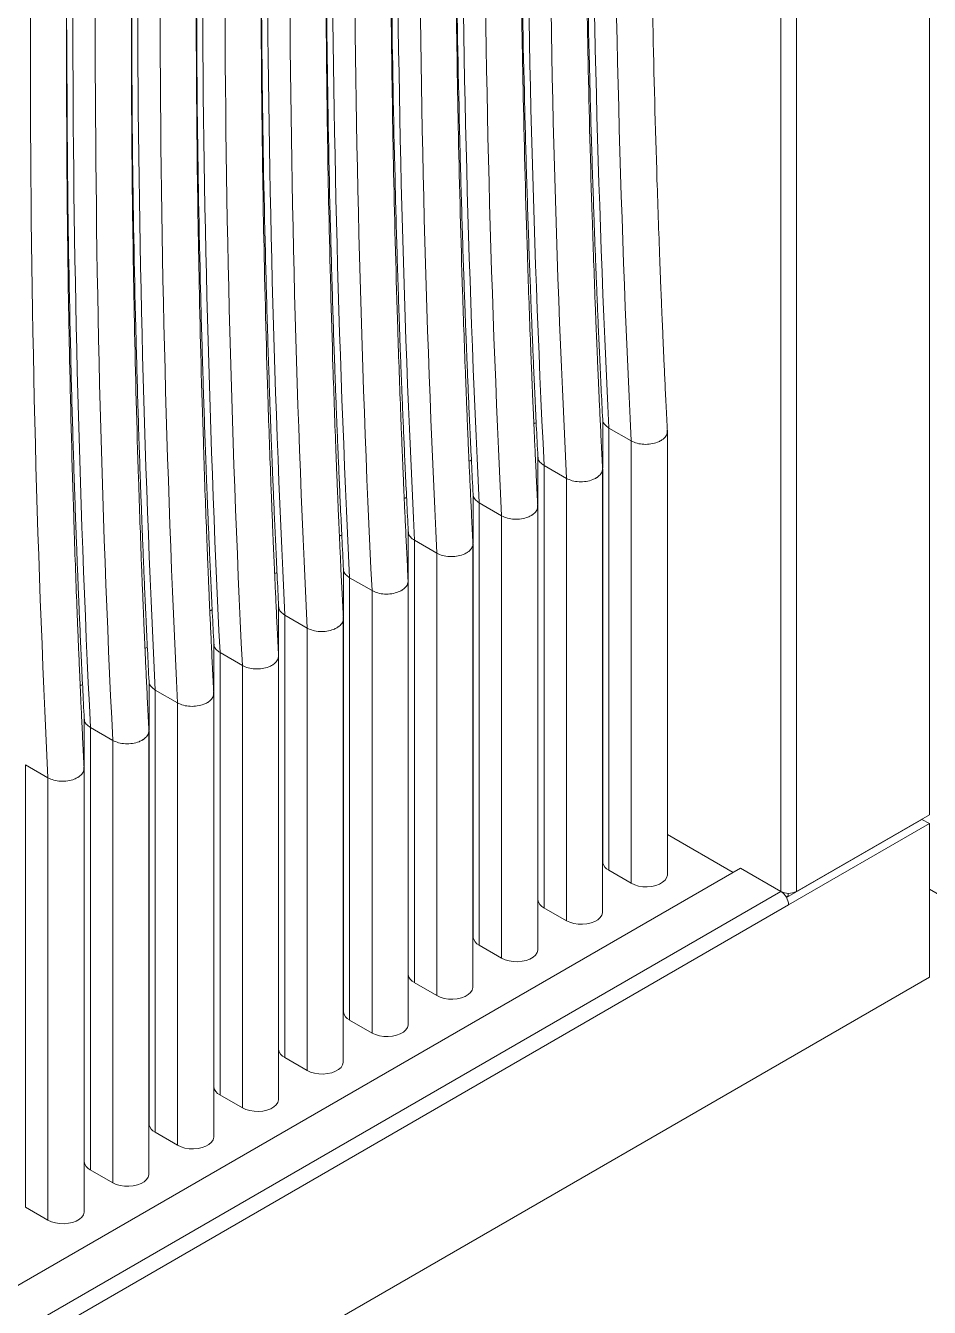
# Model space of a CAD drawing. Header units: millimetres. Extents: x 1601 to 1945, y 1403 to 1645.
# Drawn here: x 1865.64 to 1894.4, y 1533.02 to 1573.79 of the extents above; entities that cross this region are included whole.
import ezdxf

# ---------------------------------------------------------------- set-up
doc = ezdxf.new("R2010")
doc.units = ezdxf.units.MM

msp = doc.modelspace()

# ---------------------------------------------------------------- linework, layer by layer
at = {"lineweight": 20}
for p, q in [((1894.396, 1621.095), (1894.396, 1548.695)), ((1889.67, 1546.253), (1889.67, 1618.534)), ((1890.165, 1618.653), (1890.165, 1546.253)), ((1884, 1561.273), (1884, 1559.722)), ((1884.909, 1560.583), (1884.197, 1560.994)), ((1884.197, 1560.994), (1884.197, 1546.923)), ((1886.058, 1546.787), (1886.058, 1560.884)), ((1884.909, 1560.583), (1884.909, 1546.513)), ((1881.937, 1560.083), (1881.937, 1558.531)), ((1882.846, 1559.392), (1882.135, 1559.803)), ((1882.135, 1559.803), (1882.135, 1545.733)), ((1883.996, 1545.597), (1883.996, 1559.694)), ((1884, 1559.7), (1884, 1547.155)), ((1882.846, 1559.392), (1882.846, 1545.322)), ((1879.875, 1558.892), (1879.875, 1557.341)), ((1880.784, 1558.202), (1880.072, 1558.613)), ((1880.072, 1558.613), (1880.072, 1544.542)), ((1880.784, 1558.202), (1880.784, 1544.131)), ((1881.933, 1544.406), (1881.933, 1558.503)), ((1881.937, 1558.509), (1881.937, 1545.965)), ((1877.813, 1557.702), (1877.813, 1556.15)), ((1878.722, 1557.011), (1878.01, 1557.422)), ((1878.01, 1557.422), (1878.01, 1543.352)), ((1878.722, 1557.011), (1878.722, 1542.941)), ((1879.871, 1543.216), (1879.871, 1557.313)), ((1879.875, 1557.319), (1879.875, 1544.774)), ((1875.75, 1556.511), (1875.75, 1554.96)), ((1876.659, 1555.821), (1875.947, 1556.232)), ((1875.947, 1556.232), (1875.947, 1542.161)), ((1876.659, 1555.821), (1876.659, 1541.75)), ((1877.809, 1542.025), (1877.809, 1556.122)), ((1877.813, 1556.128), (1877.813, 1543.583)), ((1873.688, 1555.32), (1873.688, 1553.769)), ((1874.597, 1554.63), (1873.885, 1555.041)), ((1873.885, 1555.041), (1873.885, 1540.97)), ((1875.746, 1540.834), (1875.746, 1554.931)), ((1875.75, 1554.937), (1875.75, 1542.393)), ((1874.597, 1554.63), (1874.597, 1540.56)), ((1871.625, 1554.13), (1871.625, 1552.578)), ((1872.534, 1553.439), (1871.823, 1553.85)), ((1871.823, 1553.85), (1871.823, 1539.78)), ((1873.684, 1539.644), (1873.684, 1553.741)), ((1873.688, 1553.747), (1873.688, 1541.202)), ((1872.534, 1553.439), (1872.534, 1539.369)), ((1869.563, 1552.939), (1869.563, 1551.388)), ((1870.472, 1552.249), (1869.76, 1552.66)), ((1869.76, 1552.66), (1869.76, 1538.589)), ((1871.621, 1538.453), (1871.621, 1552.55)), ((1871.625, 1552.556), (1871.625, 1540.012)), ((1870.472, 1552.249), (1870.472, 1538.178)), ((1867.501, 1551.749), (1867.501, 1550.197)), ((1868.41, 1551.058), (1867.698, 1551.469)), ((1867.698, 1551.469), (1867.698, 1537.399)), ((1869.559, 1537.263), (1869.559, 1551.36)), ((1869.563, 1551.366), (1869.563, 1538.821)), ((1868.41, 1551.058), (1868.41, 1536.988)), ((1866.347, 1549.868), (1865.635, 1550.279)), ((1865.635, 1550.279), (1865.635, 1536.208)), ((1867.497, 1536.072), (1867.497, 1550.169)), ((1867.501, 1550.175), (1867.501, 1537.63)), ((1866.347, 1549.868), (1866.347, 1535.797)), ((1884, 1549.254), (1883.996, 1549.256)), ((1894.16, 1548.545), (1889.851, 1546.058)), ((1894.396, 1548.409), (1889.917, 1545.824)), ((1894.396, 1548.695), (1890.165, 1546.253)), ((1894.042, 1548.477), (1894.042, 1548.491)), ((1894.16, 1548.545), (1894.396, 1548.409)), ((1894.396, 1548.409), (1894.396, 1543.524)), ((1888.15, 1546.858), (1886.058, 1548.066)), ((1888.385, 1546.994), (1827.076, 1511.601)), ((1884.909, 1546.513), (1884.192, 1546.926)), ((1888.385, 1546.994), (1889.67, 1546.253)), ((1889.67, 1546.253), (1827.076, 1510.118)), ((1889.906, 1546.117), (1889.839, 1546.078)), ((1889.906, 1546.117), (1889.906, 1546.194)), ((1894.396, 1546.329), (1896.458, 1545.139)), ((1889.917, 1545.824), (1827.221, 1509.63)), ((1882.846, 1545.322), (1882.13, 1545.736)), ((1880.784, 1544.131), (1880.067, 1544.545)), ((1894.396, 1543.524), (1822.742, 1502.159)), ((1878.722, 1542.941), (1878.005, 1543.354)), ((1876.659, 1541.75), (1875.943, 1542.164)), ((1874.597, 1540.56), (1873.88, 1540.973)), ((1872.534, 1539.369), (1871.818, 1539.783)), ((1870.472, 1538.178), (1869.756, 1538.592)), ((1868.41, 1536.988), (1867.693, 1537.401)), ((1866.347, 1535.797), (1865.631, 1536.211))]:
    msp.add_line(p, q, dxfattribs=at)
at = {"lineweight": 20, "flags": 128}
for points in [[(1883.996, 1547.22), (1883.996, 1547.221), (1884, 1547.247)], [(1886.058, 1546.787), (1886.057, 1546.767), (1886.035, 1546.687), (1885.985, 1546.611), (1885.908, 1546.543), (1885.809, 1546.485), (1885.691, 1546.441), (1885.559, 1546.412), (1885.42, 1546.399), (1885.28, 1546.403), (1885.144, 1546.424), (1885.018, 1546.461), (1884.909, 1546.513)], [(1881.933, 1546.029), (1881.934, 1546.031), (1881.937, 1546.056)], [(1883.996, 1545.597), (1883.995, 1545.576), (1883.973, 1545.496), (1883.922, 1545.42), (1883.846, 1545.352), (1883.746, 1545.295), (1883.628, 1545.25), (1883.497, 1545.221), (1883.358, 1545.209), (1883.217, 1545.213), (1883.081, 1545.234), (1882.956, 1545.271), (1882.846, 1545.322)], [(1879.871, 1544.839), (1879.871, 1544.84), (1879.875, 1544.866)], [(1881.933, 1544.406), (1881.933, 1544.386), (1881.911, 1544.306), (1881.86, 1544.23), (1881.783, 1544.162), (1881.684, 1544.104), (1881.566, 1544.06), (1881.434, 1544.031), (1881.295, 1544.018), (1881.155, 1544.022), (1881.019, 1544.043), (1880.893, 1544.08), (1880.784, 1544.131)], [(1877.809, 1543.648), (1877.809, 1543.65), (1877.813, 1543.675)], [(1879.871, 1543.216), (1879.87, 1543.195), (1879.848, 1543.115), (1879.798, 1543.039), (1879.721, 1542.971), (1879.621, 1542.914), (1879.503, 1542.869), (1879.372, 1542.84), (1879.233, 1542.827), (1879.092, 1542.832), (1878.956, 1542.853), (1878.831, 1542.89), (1878.722, 1542.941)], [(1875.746, 1542.458), (1875.746, 1542.459), (1875.75, 1542.485)], [(1877.809, 1542.025), (1877.808, 1542.005), (1877.786, 1541.924), (1877.735, 1541.849), (1877.659, 1541.78), (1877.559, 1541.723), (1877.441, 1541.679), (1877.31, 1541.65), (1877.171, 1541.637), (1877.03, 1541.641), (1876.894, 1541.662), (1876.769, 1541.699), (1876.659, 1541.75)], [(1873.684, 1541.267), (1873.684, 1541.268), (1873.688, 1541.294)], [(1875.746, 1540.834), (1875.745, 1540.814), (1875.723, 1540.734), (1875.673, 1540.658), (1875.596, 1540.59), (1875.497, 1540.532), (1875.379, 1540.488), (1875.247, 1540.459), (1875.108, 1540.446), (1874.968, 1540.45), (1874.832, 1540.472), (1874.706, 1540.508), (1874.597, 1540.56)], [(1871.621, 1540.076), (1871.622, 1540.078), (1871.625, 1540.103)], [(1873.684, 1539.644), (1873.683, 1539.623), (1873.661, 1539.543), (1873.61, 1539.467), (1873.534, 1539.399), (1873.434, 1539.342), (1873.316, 1539.297), (1873.185, 1539.268), (1873.046, 1539.256), (1872.905, 1539.26), (1872.769, 1539.281), (1872.644, 1539.318), (1872.534, 1539.369)], [(1869.559, 1538.886), (1869.559, 1538.887), (1869.563, 1538.913)], [(1871.621, 1538.453), (1871.621, 1538.433), (1871.599, 1538.353), (1871.548, 1538.277), (1871.471, 1538.209), (1871.372, 1538.151), (1871.254, 1538.107), (1871.122, 1538.078), (1870.983, 1538.065), (1870.843, 1538.069), (1870.707, 1538.09), (1870.581, 1538.127), (1870.472, 1538.178)], [(1867.497, 1537.695), (1867.497, 1537.697), (1867.501, 1537.722)], [(1869.559, 1537.263), (1869.558, 1537.242), (1869.536, 1537.162), (1869.486, 1537.086), (1869.409, 1537.018), (1869.31, 1536.961), (1869.191, 1536.916), (1869.06, 1536.887), (1868.921, 1536.874), (1868.78, 1536.879), (1868.644, 1536.9), (1868.519, 1536.937), (1868.41, 1536.988)], [(1867.497, 1536.072), (1867.496, 1536.052), (1867.474, 1535.971), (1867.423, 1535.896), (1867.347, 1535.827), (1867.247, 1535.77), (1867.129, 1535.726), (1866.998, 1535.697), (1866.859, 1535.684), (1866.718, 1535.688), (1866.582, 1535.709), (1866.457, 1535.746), (1866.347, 1535.797)]]:
    msp.add_lwpolyline(points, dxfattribs=at)
at = {"lineweight": 20}
for centre, radius, start, end in [((2344.651, 1583.668), 461.011, 177.18089, 182.81911), ((2345.362, 1583.257), 461.011, 177.18089, 182.81911), ((2342.587, 1582.477), 461.01, 177.18088, 182.81912), ((2343.299, 1582.066), 461.01, 177.18088, 182.81912), ((2340.526, 1581.287), 461.012, 177.18089, 182.81911), ((2341.238, 1580.876), 461.012, 177.18089, 182.81911), ((2338.464, 1580.096), 461.012, 177.18089, 182.81911), ((2339.176, 1579.685), 461.012, 177.18089, 182.81911), ((2336.401, 1578.905), 461.012, 177.18089, 182.81911), ((2337.113, 1578.494), 461.012, 177.18089, 182.81911), ((2334.339, 1577.715), 461.012, 177.18089, 182.81911), ((2335.051, 1577.304), 461.012, 177.18089, 182.81911), ((2332.276, 1576.524), 461.012, 177.18089, 182.81911), ((2332.988, 1576.113), 461.012, 177.18089, 182.81911), ((2330.213, 1575.334), 461.011, 177.18089, 182.81911), ((2330.925, 1574.923), 461.011, 177.18089, 182.81911), ((2328.152, 1574.143), 461.012, 177.18089, 182.81911), ((2328.863, 1573.732), 461.012, 177.18089, 182.81911), ((2326.801, 1572.542), 461.012, 177.18089, 182.81911), ((1884.334, 1547.238), 0.342, 189.4177, 245.6105), ((1882.271, 1546.047), 0.342, 189.4177, 245.6105), ((1889.917, 1546.73), 0.538, 242.61, 297.3902), ((1889.38, 1545.8), 0.538, 2.6055, 57.3944), ((1880.209, 1544.857), 0.342, 189.4195, 245.6086), ((1878.147, 1543.666), 0.342, 189.4195, 245.6086), ((1876.084, 1542.476), 0.342, 189.4187, 245.6094), ((1874.022, 1541.285), 0.342, 189.4187, 245.6094), ((1871.959, 1540.094), 0.342, 189.4182, 245.6099), ((1869.897, 1538.904), 0.342, 189.4182, 245.6099), ((1867.835, 1537.713), 0.342, 189.4191, 245.609)]:
    msp.add_arc(centre, radius, start, end, dxfattribs=at)
for points, knots in [([(1886.059, 1560.885), (1886.044, 1561.165), (1886.017, 1561.703), (1885.98, 1562.48), (1885.947, 1563.194), (1885.919, 1563.844), (1885.893, 1564.428), (1885.872, 1564.947), (1885.853, 1565.4), (1885.837, 1565.804), (1885.81, 1566.502), (1885.773, 1567.529), (1885.687, 1570.088), (1885.592, 1573.694), (1885.519, 1578.35), (1885.491, 1583.262), (1885.52, 1588.619), (1885.597, 1592.918), (1885.667, 1595.717), (1885.703, 1596.982), (1885.74, 1598.197), (1885.769, 1599.097), (1885.791, 1599.722), (1885.805, 1600.12), (1885.822, 1600.579), (1885.841, 1601.1), (1885.863, 1601.682), (1885.89, 1602.371), (1885.923, 1603.174), (1885.963, 1604.1), (1886.008, 1605.113), (1886.041, 1605.817), (1886.059, 1606.184)], [0, 0, 0, 0, 0.019089, 0.036725, 0.052912, 0.067651, 0.080942, 0.092587, 0.102836, 0.111693, 0.119971, 0.150126, 0.181161, 0.292809, 0.392496, 0.492182, 0.619056, 0.745931, 0.773844, 0.801727, 0.828311, 0.852927, 0.860232, 0.868831, 0.878757, 0.890012, 0.902595, 0.916506, 0.934607, 0.954555, 0.976351, 1, 1, 1, 1]), ([(1883.996, 1559.694), (1883.982, 1559.974), (1883.955, 1560.513), (1883.918, 1561.289), (1883.885, 1562.003), (1883.856, 1562.653), (1883.831, 1563.237), (1883.809, 1563.756), (1883.791, 1564.209), (1883.775, 1564.613), (1883.748, 1565.312), (1883.71, 1566.338), (1883.624, 1568.898), (1883.529, 1572.503), (1883.456, 1577.159), (1883.428, 1582.072), (1883.458, 1587.428), (1883.534, 1591.727), (1883.605, 1594.527), (1883.64, 1595.791), (1883.677, 1597.006), (1883.707, 1597.907), (1883.729, 1598.531), (1883.743, 1598.929), (1883.759, 1599.388), (1883.778, 1599.909), (1883.801, 1600.492), (1883.828, 1601.18), (1883.861, 1601.983), (1883.9, 1602.909), (1883.946, 1603.922), (1883.979, 1604.627), (1883.996, 1604.994)], [0, 0, 0, 0, 0.019089, 0.036725, 0.052912, 0.067651, 0.080942, 0.092587, 0.102836, 0.111693, 0.119971, 0.150126, 0.181161, 0.292809, 0.392496, 0.492182, 0.619056, 0.745931, 0.773844, 0.801727, 0.828311, 0.852927, 0.860232, 0.868831, 0.878757, 0.890012, 0.902595, 0.916506, 0.934607, 0.954555, 0.976351, 1, 1, 1, 1]), ([(1881.934, 1558.504), (1881.92, 1558.784), (1881.893, 1559.322), (1881.856, 1560.099), (1881.823, 1560.812), (1881.794, 1561.463), (1881.769, 1562.047), (1881.747, 1562.565), (1881.729, 1563.019), (1881.713, 1563.423), (1881.686, 1564.121), (1881.648, 1565.148), (1881.562, 1567.707), (1881.467, 1571.312), (1881.394, 1575.968), (1881.366, 1580.881), (1881.395, 1586.238), (1881.472, 1590.537), (1881.543, 1593.336), (1881.578, 1594.6), (1881.615, 1595.816), (1881.645, 1596.716), (1881.666, 1597.34), (1881.68, 1597.738), (1881.697, 1598.198), (1881.716, 1598.718), (1881.738, 1599.301), (1881.766, 1599.99), (1881.798, 1600.793), (1881.838, 1601.719), (1881.883, 1602.731), (1881.917, 1603.436), (1881.934, 1603.803)], [0, 0, 0, 0, 0.0190887, 0.0367255, 0.0529123, 0.0676507, 0.0809416, 0.0925866, 0.1028362, 0.1116929, 0.119971, 0.1501265, 0.1811614, 0.2928095, 0.3924956, 0.4921822, 0.6190563, 0.7459313, 0.7738443, 0.8017271, 0.8283114, 0.8529273, 0.8602324, 0.8688306, 0.8787574, 0.8900124, 0.9025953, 0.9165064, 0.9346073, 0.954555, 0.9763515, 1, 1, 1, 1]), ([(1879.871, 1557.313), (1879.857, 1557.593), (1879.83, 1558.131), (1879.793, 1558.908), (1879.76, 1559.622), (1879.731, 1560.272), (1879.706, 1560.856), (1879.685, 1561.375), (1879.666, 1561.828), (1879.65, 1562.232), (1879.623, 1562.93), (1879.585, 1563.957), (1879.499, 1566.517), (1879.404, 1570.122), (1879.332, 1574.778), (1879.304, 1579.69), (1879.333, 1585.047), (1879.409, 1589.346), (1879.48, 1592.145), (1879.515, 1593.41), (1879.553, 1594.625), (1879.582, 1595.526), (1879.604, 1596.15), (1879.618, 1596.548), (1879.634, 1597.007), (1879.654, 1597.528), (1879.676, 1598.11), (1879.703, 1598.799), (1879.736, 1599.602), (1879.776, 1600.528), (1879.821, 1601.541), (1879.854, 1602.246), (1879.872, 1602.612)], [0, 0, 0, 0, 0.019089, 0.036725, 0.052912, 0.067651, 0.080942, 0.092587, 0.102836, 0.111693, 0.119971, 0.150126, 0.181161, 0.292809, 0.392496, 0.492182, 0.619056, 0.745931, 0.773844, 0.801727, 0.828311, 0.852927, 0.860232, 0.868831, 0.878757, 0.890012, 0.902595, 0.916506, 0.934607, 0.954555, 0.976351, 1, 1, 1, 1]), ([(1877.809, 1556.123), (1877.795, 1556.402), (1877.768, 1556.941), (1877.731, 1557.718), (1877.698, 1558.431), (1877.669, 1559.082), (1877.644, 1559.666), (1877.622, 1560.184), (1877.604, 1560.638), (1877.588, 1561.042), (1877.561, 1561.74), (1877.523, 1562.766), (1877.437, 1565.326), (1877.342, 1568.931), (1877.269, 1573.587), (1877.241, 1578.5), (1877.271, 1583.856), (1877.347, 1588.155), (1877.418, 1590.955), (1877.453, 1592.219), (1877.49, 1593.435), (1877.52, 1594.335), (1877.541, 1594.959), (1877.555, 1595.357), (1877.572, 1595.816), (1877.591, 1596.337), (1877.614, 1596.92), (1877.641, 1597.609), (1877.674, 1598.412), (1877.713, 1599.338), (1877.758, 1600.35), (1877.792, 1601.055), (1877.809, 1601.422)], [0, 0, 0, 0, 0.019089, 0.036725, 0.052912, 0.067651, 0.080942, 0.092587, 0.102836, 0.111693, 0.119971, 0.150126, 0.181161, 0.292809, 0.392496, 0.492182, 0.619056, 0.745931, 0.773844, 0.801727, 0.828311, 0.852927, 0.860232, 0.868831, 0.878757, 0.890012, 0.902595, 0.916506, 0.934607, 0.954555, 0.976351, 1, 1, 1, 1]), ([(1875.747, 1554.932), (1875.733, 1555.212), (1875.705, 1555.75), (1875.668, 1556.527), (1875.635, 1557.241), (1875.607, 1557.891), (1875.581, 1558.475), (1875.56, 1558.994), (1875.541, 1559.447), (1875.525, 1559.851), (1875.498, 1560.549), (1875.461, 1561.576), (1875.375, 1564.135), (1875.28, 1567.741), (1875.207, 1572.397), (1875.179, 1577.309), (1875.208, 1582.666), (1875.285, 1586.965), (1875.355, 1589.764), (1875.391, 1591.029), (1875.428, 1592.244), (1875.457, 1593.145), (1875.479, 1593.769), (1875.493, 1594.167), (1875.51, 1594.626), (1875.529, 1595.147), (1875.551, 1595.729), (1875.578, 1596.418), (1875.611, 1597.221), (1875.651, 1598.147), (1875.696, 1599.16), (1875.729, 1599.865), (1875.747, 1600.231)], [0, 0, 0, 0, 0.019089, 0.036725, 0.052912, 0.067651, 0.080942, 0.092587, 0.102836, 0.111693, 0.119971, 0.150126, 0.181161, 0.292809, 0.392496, 0.492182, 0.619056, 0.745931, 0.773844, 0.801727, 0.828311, 0.852927, 0.860232, 0.868831, 0.878757, 0.890012, 0.902595, 0.916506, 0.934607, 0.954555, 0.976351, 1, 1, 1, 1]), ([(1873.684, 1553.741), (1873.67, 1554.021), (1873.643, 1554.56), (1873.606, 1555.336), (1873.573, 1556.05), (1873.544, 1556.7), (1873.519, 1557.285), (1873.497, 1557.803), (1873.479, 1558.256), (1873.463, 1558.66), (1873.436, 1559.359), (1873.398, 1560.385), (1873.312, 1562.945), (1873.217, 1566.55), (1873.144, 1571.206), (1873.116, 1576.119), (1873.146, 1581.475), (1873.222, 1585.774), (1873.293, 1588.574), (1873.328, 1589.838), (1873.365, 1591.053), (1873.395, 1591.954), (1873.417, 1592.578), (1873.431, 1592.976), (1873.447, 1593.435), (1873.466, 1593.956), (1873.489, 1594.539), (1873.516, 1595.227), (1873.549, 1596.03), (1873.588, 1596.956), (1873.634, 1597.969), (1873.667, 1598.674), (1873.684, 1599.041)], [0, 0, 0, 0, 0.019089, 0.036725, 0.052912, 0.067651, 0.080942, 0.092587, 0.102836, 0.111693, 0.119971, 0.150126, 0.181161, 0.292809, 0.392496, 0.492182, 0.619056, 0.745931, 0.773844, 0.801727, 0.828311, 0.852927, 0.860232, 0.868831, 0.878757, 0.890012, 0.902595, 0.916506, 0.934607, 0.954555, 0.976351, 1, 1, 1, 1]), ([(1871.622, 1552.551), (1871.608, 1552.831), (1871.581, 1553.369), (1871.544, 1554.146), (1871.511, 1554.859), (1871.482, 1555.51), (1871.457, 1556.094), (1871.435, 1556.612), (1871.417, 1557.066), (1871.401, 1557.47), (1871.374, 1558.168), (1871.336, 1559.195), (1871.25, 1561.754), (1871.155, 1565.359), (1871.082, 1570.015), (1871.054, 1574.928), (1871.083, 1580.285), (1871.16, 1584.584), (1871.231, 1587.383), (1871.266, 1588.647), (1871.303, 1589.863), (1871.333, 1590.763), (1871.354, 1591.387), (1871.368, 1591.785), (1871.385, 1592.245), (1871.404, 1592.765), (1871.426, 1593.348), (1871.454, 1594.037), (1871.486, 1594.84), (1871.526, 1595.766), (1871.571, 1596.779), (1871.605, 1597.483), (1871.622, 1597.85)], [0, 0, 0, 0, 0.019089, 0.036725, 0.052912, 0.067651, 0.080942, 0.092587, 0.102836, 0.111693, 0.119971, 0.150126, 0.181161, 0.292809, 0.392496, 0.492182, 0.619056, 0.745931, 0.773844, 0.801727, 0.828311, 0.852927, 0.860232, 0.868831, 0.878757, 0.890012, 0.902595, 0.916506, 0.934607, 0.954555, 0.976351, 1, 1, 1, 1]), ([(1869.559, 1551.36), (1869.545, 1551.64), (1869.518, 1552.178), (1869.481, 1552.955), (1869.448, 1553.669), (1869.419, 1554.319), (1869.394, 1554.903), (1869.373, 1555.422), (1869.354, 1555.875), (1869.338, 1556.279), (1869.311, 1556.977), (1869.273, 1558.004), (1869.187, 1560.564), (1869.093, 1564.169), (1869.02, 1568.825), (1868.992, 1573.737), (1869.021, 1579.094), (1869.098, 1583.393), (1869.168, 1586.192), (1869.204, 1587.457), (1869.241, 1588.672), (1869.27, 1589.573), (1869.292, 1590.197), (1869.306, 1590.595), (1869.322, 1591.054), (1869.342, 1591.575), (1869.364, 1592.157), (1869.391, 1592.846), (1869.424, 1593.649), (1869.464, 1594.575), (1869.509, 1595.588), (1869.542, 1596.293), (1869.56, 1596.659)], [0, 0, 0, 0, 0.019089, 0.036725, 0.052912, 0.067651, 0.080942, 0.092587, 0.102836, 0.111693, 0.119971, 0.150126, 0.181161, 0.292809, 0.392496, 0.492182, 0.619056, 0.745931, 0.773844, 0.801727, 0.828311, 0.852927, 0.860232, 0.868831, 0.878757, 0.890012, 0.902595, 0.916506, 0.934607, 0.954555, 0.976351, 1, 1, 1, 1]), ([(1867.497, 1550.17), (1867.483, 1550.45), (1867.456, 1550.988), (1867.419, 1551.765), (1867.386, 1552.478), (1867.357, 1553.129), (1867.332, 1553.713), (1867.31, 1554.231), (1867.292, 1554.685), (1867.276, 1555.089), (1867.249, 1555.787), (1867.211, 1556.813), (1867.125, 1559.373), (1867.03, 1562.978), (1866.957, 1567.634), (1866.929, 1572.547), (1866.959, 1577.903), (1867.035, 1582.202), (1867.106, 1585.002), (1867.141, 1586.266), (1867.178, 1587.482), (1867.208, 1588.382), (1867.229, 1589.006), (1867.243, 1589.404), (1867.26, 1589.863), (1867.279, 1590.384), (1867.302, 1590.967), (1867.329, 1591.656), (1867.362, 1592.459), (1867.401, 1593.385), (1867.446, 1594.397), (1867.48, 1595.102), (1867.497, 1595.469)], [0, 0, 0, 0, 0.019089, 0.036725, 0.052912, 0.067651, 0.080942, 0.092587, 0.102836, 0.111693, 0.119971, 0.150126, 0.181161, 0.292809, 0.392496, 0.492182, 0.619056, 0.745931, 0.773844, 0.801727, 0.828311, 0.852927, 0.860232, 0.868831, 0.878757, 0.890012, 0.902595, 0.916506, 0.934607, 0.954555, 0.976351, 1, 1, 1, 1]), ([(1883.446, 1583.181), (1883.451, 1581.527), (1883.462, 1577.954), (1883.539, 1573.996), (1883.609, 1571.27), (1883.645, 1570.043), (1883.682, 1568.867), (1883.712, 1567.998), (1883.733, 1567.397), (1883.747, 1567.015), (1883.764, 1566.573), (1883.783, 1566.073), (1883.806, 1565.515), (1883.833, 1564.855), (1883.866, 1564.088), (1883.906, 1563.205), (1883.95, 1562.253), (1883.983, 1561.597), (1884, 1561.26)], [0, 0, 0, 0, 0.223404, 0.482582, 0.539602, 0.596561, 0.650866, 0.701151, 0.716073, 0.733637, 0.753916, 0.77691, 0.802621, 0.831047, 0.868035, 0.908791, 0.95331, 1, 1, 1, 1]), ([(1881.384, 1581.99), (1881.389, 1580.336), (1881.4, 1576.763), (1881.476, 1572.806), (1881.547, 1570.08), (1881.582, 1568.853), (1881.62, 1567.677), (1881.649, 1566.808), (1881.671, 1566.207), (1881.685, 1565.824), (1881.702, 1565.383), (1881.721, 1564.883), (1881.743, 1564.324), (1881.771, 1563.665), (1881.804, 1562.897), (1881.843, 1562.014), (1881.888, 1561.063), (1881.921, 1560.406), (1881.938, 1560.07)], [0, 0, 0, 0, 0.223404, 0.482582, 0.539602, 0.596561, 0.650866, 0.701151, 0.716073, 0.733637, 0.753916, 0.77691, 0.802621, 0.831047, 0.868035, 0.908791, 0.95331, 1, 1, 1, 1]), ([(1879.322, 1580.8), (1879.327, 1579.146), (1879.337, 1575.573), (1879.414, 1571.615), (1879.485, 1568.889), (1879.52, 1567.662), (1879.557, 1566.486), (1879.587, 1565.617), (1879.608, 1565.016), (1879.623, 1564.633), (1879.639, 1564.192), (1879.659, 1563.692), (1879.681, 1563.133), (1879.708, 1562.474), (1879.741, 1561.706), (1879.781, 1560.824), (1879.826, 1559.872), (1879.859, 1559.215), (1879.875, 1558.879)], [0, 0, 0, 0, 0.223404, 0.482582, 0.539602, 0.596561, 0.650866, 0.701151, 0.716073, 0.733637, 0.753916, 0.77691, 0.802621, 0.831047, 0.868035, 0.908791, 0.95331, 1, 1, 1, 1]), ([(1877.259, 1579.609), (1877.264, 1577.955), (1877.275, 1574.382), (1877.352, 1570.424), (1877.422, 1567.699), (1877.458, 1566.471), (1877.495, 1565.295), (1877.525, 1564.427), (1877.546, 1563.826), (1877.56, 1563.443), (1877.577, 1563.001), (1877.596, 1562.501), (1877.618, 1561.943), (1877.646, 1561.283), (1877.679, 1560.516), (1877.719, 1559.633), (1877.763, 1558.681), (1877.796, 1558.025), (1877.813, 1557.689)], [0, 0, 0, 0, 0.223404, 0.482582, 0.539602, 0.596561, 0.650866, 0.701151, 0.716073, 0.733637, 0.753916, 0.77691, 0.802621, 0.831047, 0.868035, 0.908791, 0.95331, 1, 1, 1, 1]), ([(1875.197, 1578.419), (1875.202, 1576.765), (1875.213, 1573.191), (1875.289, 1569.234), (1875.36, 1566.508), (1875.395, 1565.281), (1875.432, 1564.105), (1875.462, 1563.236), (1875.484, 1562.635), (1875.498, 1562.252), (1875.514, 1561.811), (1875.534, 1561.311), (1875.556, 1560.752), (1875.583, 1560.093), (1875.616, 1559.325), (1875.656, 1558.442), (1875.701, 1557.491), (1875.734, 1556.834), (1875.751, 1556.498)], [0, 0, 0, 0, 0.223404, 0.482582, 0.539602, 0.596561, 0.650866, 0.701151, 0.716073, 0.733637, 0.753916, 0.77691, 0.802621, 0.831047, 0.868035, 0.908791, 0.95331, 1, 1, 1, 1]), ([(1873.134, 1577.228), (1873.139, 1575.574), (1873.15, 1572.001), (1873.227, 1568.043), (1873.297, 1565.317), (1873.333, 1564.09), (1873.37, 1562.914), (1873.4, 1562.046), (1873.421, 1561.445), (1873.435, 1561.062), (1873.452, 1560.62), (1873.471, 1560.12), (1873.494, 1559.562), (1873.521, 1558.902), (1873.554, 1558.135), (1873.594, 1557.252), (1873.638, 1556.3), (1873.671, 1555.644), (1873.688, 1555.308)], [0, 0, 0, 0, 0.2234035, 0.4825825, 0.5396024, 0.5965607, 0.6508662, 0.7011511, 0.7160734, 0.7336373, 0.7539158, 0.7769102, 0.8026207, 0.831047, 0.8680346, 0.9087906, 0.9533104, 1, 1, 1, 1]), ([(1871.072, 1576.037), (1871.077, 1574.383), (1871.088, 1570.81), (1871.164, 1566.853), (1871.235, 1564.127), (1871.27, 1562.9), (1871.308, 1561.724), (1871.337, 1560.855), (1871.359, 1560.254), (1871.373, 1559.871), (1871.39, 1559.43), (1871.409, 1558.93), (1871.431, 1558.371), (1871.459, 1557.712), (1871.492, 1556.944), (1871.531, 1556.061), (1871.576, 1555.11), (1871.609, 1554.453), (1871.626, 1554.117)], [0, 0, 0, 0, 0.223404, 0.482582, 0.539602, 0.596561, 0.650866, 0.701151, 0.716073, 0.733637, 0.753916, 0.77691, 0.802621, 0.831047, 0.868035, 0.908791, 0.95331, 1, 1, 1, 1]), ([(1869.01, 1574.847), (1869.015, 1573.193), (1869.025, 1569.62), (1869.102, 1565.662), (1869.173, 1562.936), (1869.208, 1561.709), (1869.245, 1560.533), (1869.275, 1559.664), (1869.297, 1559.063), (1869.311, 1558.68), (1869.327, 1558.239), (1869.347, 1557.739), (1869.369, 1557.18), (1869.396, 1556.521), (1869.429, 1555.753), (1869.469, 1554.871), (1869.514, 1553.919), (1869.547, 1553.262), (1869.563, 1552.926)], [0, 0, 0, 0, 0.223404, 0.482582, 0.539602, 0.596561, 0.650866, 0.701151, 0.716073, 0.733637, 0.753916, 0.77691, 0.802621, 0.831047, 0.868035, 0.908791, 0.95331, 1, 1, 1, 1]), ([(1866.947, 1573.656), (1866.952, 1572.002), (1866.963, 1568.429), (1867.04, 1564.471), (1867.11, 1561.746), (1867.146, 1560.518), (1867.183, 1559.342), (1867.213, 1558.474), (1867.234, 1557.873), (1867.248, 1557.49), (1867.265, 1557.049), (1867.284, 1556.549), (1867.307, 1555.99), (1867.334, 1555.33), (1867.367, 1554.563), (1867.407, 1553.68), (1867.451, 1552.728), (1867.484, 1552.072), (1867.501, 1551.736)], [0, 0, 0, 0, 0.223404, 0.482582, 0.539602, 0.596561, 0.650866, 0.701151, 0.716073, 0.733637, 0.753916, 0.77691, 0.802621, 0.831047, 0.868035, 0.908791, 0.95331, 1, 1, 1, 1]), ([(1881.879, 1561.163), (1881.877, 1561.162), (1881.856, 1561.149), (1881.832, 1561.138), (1881.809, 1561.128)], [0, 0, 0, 0, 0.069857, 1, 1, 1, 1]), ([(1884.197, 1560.994), (1884.15, 1561.028), (1884.056, 1561.096), (1883.998, 1561.195), (1884.005, 1561.25), (1884.007, 1561.26)], [0, 0, 0, 0, 0.447741, 0.895472, 1, 1, 1, 1]), ([(1885.861, 1560.599), (1885.863, 1560.6), (1885.871, 1560.605), (1885.931, 1560.644), (1885.998, 1560.708), (1886.057, 1560.815), (1886.055, 1560.882), (1886.054, 1560.926)], [0, 0, 0, 0, 0.010518, 0.062515, 0.440914, 0.628077, 1, 1, 1, 1]), ([(1885.861, 1560.599), (1885.86, 1560.598), (1885.824, 1560.576), (1885.726, 1560.528), (1885.539, 1560.479), (1885.31, 1560.468), (1885.085, 1560.5), (1884.968, 1560.555), (1884.909, 1560.583)], [0, 0, 0, 0, 0.005965, 0.141451, 0.356227, 0.570844, 0.78542, 1, 1, 1, 1]), ([(1879.816, 1559.972), (1879.815, 1559.971), (1879.794, 1559.958), (1879.769, 1559.947), (1879.746, 1559.937)], [0, 0, 0, 0, 0.069857, 1, 1, 1, 1]), ([(1882.135, 1559.803), (1882.088, 1559.837), (1881.993, 1559.906), (1881.935, 1560.004), (1881.943, 1560.059), (1881.945, 1560.07)], [0, 0, 0, 0, 0.447739, 0.895472, 1, 1, 1, 1]), ([(1883.799, 1559.408), (1883.797, 1559.407), (1883.762, 1559.386), (1883.663, 1559.338), (1883.476, 1559.288), (1883.247, 1559.277), (1883.023, 1559.309), (1882.905, 1559.365), (1882.846, 1559.392)], [0, 0, 0, 0, 0.005965, 0.141451, 0.356227, 0.570843, 0.78542, 1, 1, 1, 1]), ([(1883.799, 1559.408), (1883.8, 1559.409), (1883.809, 1559.414), (1883.869, 1559.453), (1883.935, 1559.518), (1883.995, 1559.625), (1883.993, 1559.691), (1883.992, 1559.736)], [0, 0, 0, 0, 0.010518, 0.062515, 0.440915, 0.628075, 1, 1, 1, 1]), ([(1877.754, 1558.781), (1877.753, 1558.78), (1877.731, 1558.767), (1877.707, 1558.757), (1877.684, 1558.747)], [0, 0, 0, 0, 0.069857, 1, 1, 1, 1]), ([(1880.072, 1558.613), (1880.025, 1558.647), (1879.931, 1558.715), (1879.873, 1558.814), (1879.881, 1558.869), (1879.882, 1558.879)], [0, 0, 0, 0, 0.44774, 0.895473, 1, 1, 1, 1]), ([(1881.736, 1558.217), (1881.735, 1558.217), (1881.7, 1558.195), (1881.601, 1558.147), (1881.414, 1558.098), (1881.185, 1558.087), (1880.96, 1558.119), (1880.843, 1558.174), (1880.784, 1558.202)], [0, 0, 0, 0, 0.0059678, 0.1414508, 0.3562268, 0.570843, 0.7854198, 1, 1, 1, 1]), ([(1881.736, 1558.217), (1881.738, 1558.218), (1881.746, 1558.224), (1881.807, 1558.263), (1881.873, 1558.327), (1881.932, 1558.434), (1881.93, 1558.501), (1881.929, 1558.545)], [0, 0, 0, 0, 0.010518, 0.062515, 0.440915, 0.628075, 1, 1, 1, 1]), ([(1875.692, 1557.591), (1875.69, 1557.59), (1875.669, 1557.577), (1875.644, 1557.566), (1875.622, 1557.556)], [0, 0, 0, 0, 0.069855, 1, 1, 1, 1]), ([(1878.01, 1557.422), (1877.963, 1557.456), (1877.869, 1557.524), (1877.81, 1557.623), (1877.818, 1557.678), (1877.82, 1557.689)], [0, 0, 0, 0, 0.44774, 0.895473, 1, 1, 1, 1]), ([(1879.674, 1557.027), (1879.672, 1557.026), (1879.637, 1557.005), (1879.538, 1556.957), (1879.352, 1556.907), (1879.122, 1556.896), (1878.898, 1556.928), (1878.78, 1556.983), (1878.722, 1557.011)], [0, 0, 0, 0, 0.0059678, 0.1414508, 0.3562268, 0.570843, 0.7854198, 1, 1, 1, 1]), ([(1879.674, 1557.027), (1879.675, 1557.028), (1879.684, 1557.033), (1879.744, 1557.072), (1879.81, 1557.136), (1879.87, 1557.243), (1879.868, 1557.31), (1879.867, 1557.355)], [0, 0, 0, 0, 0.010518, 0.062515, 0.440915, 0.628075, 1, 1, 1, 1]), ([(1873.629, 1556.4), (1873.628, 1556.399), (1873.607, 1556.386), (1873.582, 1556.376), (1873.559, 1556.366)], [0, 0, 0, 0, 0.069829, 1, 1, 1, 1]), ([(1875.947, 1556.232), (1875.9, 1556.266), (1875.806, 1556.334), (1875.748, 1556.432), (1875.756, 1556.488), (1875.757, 1556.498)], [0, 0, 0, 0, 0.447739, 0.895469, 1, 1, 1, 1]), ([(1877.611, 1555.836), (1877.613, 1555.837), (1877.622, 1555.843), (1877.682, 1555.882), (1877.748, 1555.946), (1877.807, 1556.053), (1877.806, 1556.12), (1877.804, 1556.164)], [0, 0, 0, 0, 0.010518, 0.062511, 0.440911, 0.628075, 1, 1, 1, 1]), ([(1877.611, 1555.836), (1877.61, 1555.835), (1877.575, 1555.814), (1877.476, 1555.766), (1877.289, 1555.716), (1877.06, 1555.705), (1876.836, 1555.738), (1876.718, 1555.793), (1876.659, 1555.821)], [0, 0, 0, 0, 0.005968, 0.141451, 0.356227, 0.570844, 0.78542, 1, 1, 1, 1]), ([(1871.567, 1555.21), (1871.565, 1555.209), (1871.544, 1555.196), (1871.52, 1555.185), (1871.497, 1555.175)], [0, 0, 0, 0, 0.069857, 1, 1, 1, 1]), ([(1873.885, 1555.041), (1873.838, 1555.075), (1873.744, 1555.143), (1873.686, 1555.242), (1873.693, 1555.297), (1873.695, 1555.307)], [0, 0, 0, 0, 0.447739, 0.895469, 1, 1, 1, 1]), ([(1875.549, 1554.646), (1875.551, 1554.647), (1875.559, 1554.652), (1875.619, 1554.691), (1875.686, 1554.755), (1875.745, 1554.862), (1875.743, 1554.929), (1875.742, 1554.973)], [0, 0, 0, 0, 0.010518, 0.062511, 0.440911, 0.628075, 1, 1, 1, 1]), ([(1875.549, 1554.646), (1875.548, 1554.645), (1875.512, 1554.623), (1875.414, 1554.575), (1875.227, 1554.526), (1874.998, 1554.515), (1874.773, 1554.547), (1874.656, 1554.602), (1874.597, 1554.63)], [0, 0, 0, 0, 0.005968, 0.141451, 0.356227, 0.570844, 0.78542, 1, 1, 1, 1]), ([(1871.823, 1553.85), (1871.776, 1553.884), (1871.681, 1553.953), (1871.623, 1554.051), (1871.631, 1554.106), (1871.633, 1554.117)], [0, 0, 0, 0, 0.44774, 0.895471, 1, 1, 1, 1]), ([(1869.504, 1554.019), (1869.503, 1554.018), (1869.482, 1554.005), (1869.457, 1553.994), (1869.434, 1553.984)], [0, 0, 0, 0, 0.069843, 1, 1, 1, 1]), ([(1873.487, 1553.455), (1873.488, 1553.456), (1873.497, 1553.461), (1873.557, 1553.5), (1873.623, 1553.565), (1873.683, 1553.672), (1873.681, 1553.738), (1873.68, 1553.783)], [0, 0, 0, 0, 0.010516, 0.062513, 0.440911, 0.628075, 1, 1, 1, 1]), ([(1873.487, 1553.455), (1873.485, 1553.454), (1873.45, 1553.433), (1873.351, 1553.385), (1873.164, 1553.335), (1872.935, 1553.324), (1872.711, 1553.356), (1872.593, 1553.412), (1872.534, 1553.439)], [0, 0, 0, 0, 0.005968, 0.141452, 0.356228, 0.570845, 0.78542, 1, 1, 1, 1]), ([(1869.76, 1552.66), (1869.713, 1552.694), (1869.619, 1552.762), (1869.561, 1552.861), (1869.569, 1552.916), (1869.57, 1552.926)], [0, 0, 0, 0, 0.447739, 0.895471, 1, 1, 1, 1]), ([(1867.442, 1552.828), (1867.441, 1552.827), (1867.419, 1552.815), (1867.395, 1552.804), (1867.372, 1552.794)], [0, 0, 0, 0, 0.069857, 1, 1, 1, 1]), ([(1871.424, 1552.264), (1871.426, 1552.265), (1871.435, 1552.271), (1871.495, 1552.31), (1871.561, 1552.374), (1871.62, 1552.481), (1871.618, 1552.548), (1871.617, 1552.592)], [0, 0, 0, 0, 0.010518, 0.0625134, 0.4409131, 0.6280767, 1, 1, 1, 1]), ([(1871.424, 1552.264), (1871.423, 1552.264), (1871.388, 1552.242), (1871.289, 1552.194), (1871.102, 1552.145), (1870.873, 1552.134), (1870.648, 1552.166), (1870.531, 1552.221), (1870.472, 1552.249)], [0, 0, 0, 0, 0.005967, 0.141451, 0.356227, 0.570844, 0.78542, 1, 1, 1, 1]), ([(1867.698, 1551.469), (1867.651, 1551.503), (1867.557, 1551.571), (1867.498, 1551.67), (1867.506, 1551.725), (1867.508, 1551.736)], [0, 0, 0, 0, 0.44774, 0.895472, 1, 1, 1, 1]), ([(1869.362, 1551.074), (1869.363, 1551.075), (1869.372, 1551.08), (1869.432, 1551.119), (1869.499, 1551.184), (1869.558, 1551.29), (1869.556, 1551.357), (1869.555, 1551.402)], [0, 0, 0, 0, 0.010518, 0.062513, 0.440913, 0.628075, 1, 1, 1, 1]), ([(1869.362, 1551.074), (1869.36, 1551.073), (1869.325, 1551.052), (1869.226, 1551.004), (1869.04, 1550.954), (1868.81, 1550.943), (1868.586, 1550.975), (1868.468, 1551.031), (1868.41, 1551.058)], [0, 0, 0, 0, 0.0059678, 0.1414508, 0.3562267, 0.5708437, 0.7854199, 1, 1, 1, 1]), ([(1867.299, 1549.883), (1867.301, 1549.884), (1867.31, 1549.89), (1867.37, 1549.929), (1867.436, 1549.993), (1867.495, 1550.1), (1867.494, 1550.167), (1867.492, 1550.211)], [0, 0, 0, 0, 0.010518, 0.062513, 0.440913, 0.628075, 1, 1, 1, 1]), ([(1867.299, 1549.883), (1867.298, 1549.882), (1867.263, 1549.861), (1867.164, 1549.813), (1866.977, 1549.763), (1866.748, 1549.752), (1866.524, 1549.785), (1866.406, 1549.84), (1866.347, 1549.868)], [0, 0, 0, 0, 0.005968, 0.141452, 0.356227, 0.570844, 0.78542, 1, 1, 1, 1])]:
    msp.add_open_spline(points, degree=3, knots=knots, dxfattribs=at)

doc.saveas('drawing.dxf')
